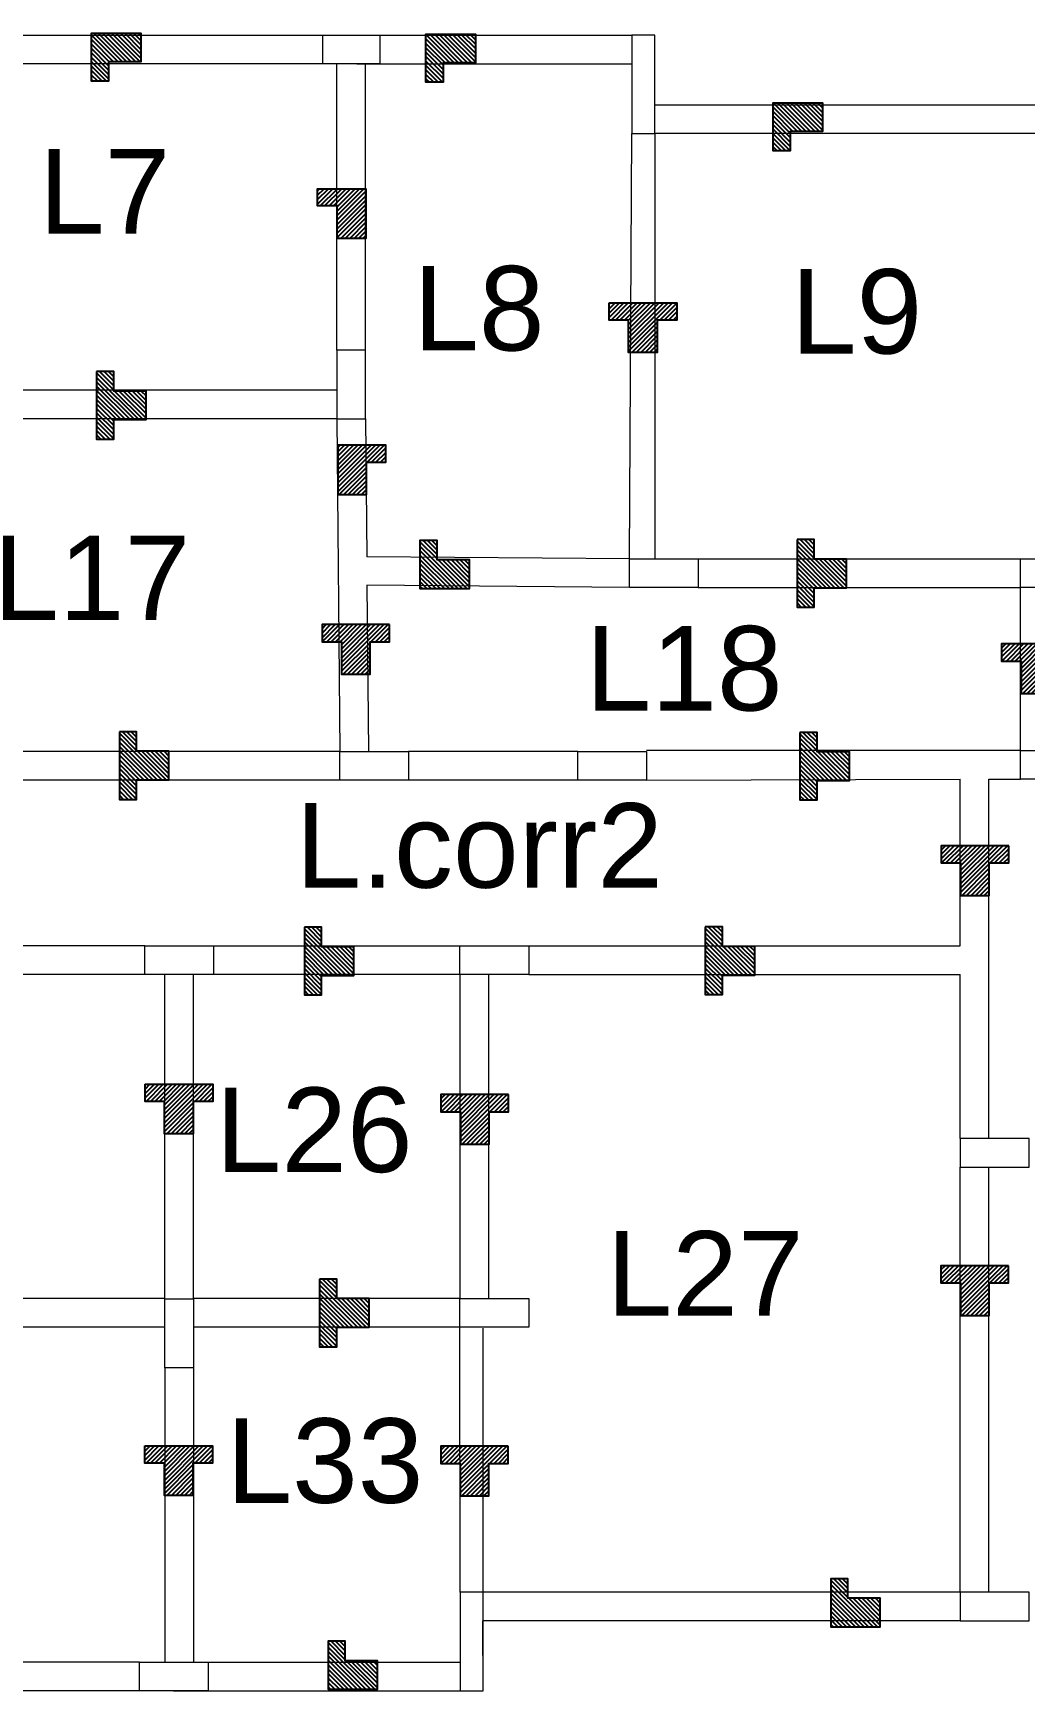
# Model space of a CAD drawing. Header units: millimetres. Extents: x 2878 to 6301, y 540 to 1980.
# Drawn here: x 2935.24 to 2943.89, y 726.73 to 741.2 of the extents above; entities that cross this region are included whole.
import ezdxf

# ---------------------------------------------------------------- set-up
doc = ezdxf.new("R2010")
doc.units = ezdxf.units.MM
doc.header["$LTSCALE"] = 4
for name, color, linetype, lineweight in [('ALVENARIA', 4, 'Continuous', 20), ('COTAS', 35, 'Continuous', 5), ('PILAR', 1, 'Continuous', 5)]:
    doc.layers.add(name, color=color, linetype=linetype, lineweight=lineweight)
doc.layers.add('ARM.CORTE', color=3, linetype='Continuous')
doc.styles.get("Standard").update_dxf_attribs({"font": 'arial.ttf'})

# ---------------------------------------------------------------- blocks, each defined once
blk = doc.blocks.new('PILAR')
at = {"layer": 'PILAR', "ltscale": 0.01}
blk.add_lwpolyline([(-0.15, 0), (0.1, 0), (0.1, -0.6), (-0.15, -0.6)], close=True, dxfattribs=at)

msp = doc.modelspace()

# ---------------------------------------------------------------- hatches: boundary and pattern name
at = {"layer": 'ARM.CORTE'}
h = msp.add_hatch(dxfattribs=at)
h.set_pattern_fill('ANSI31', color=256, scale=0.0086, angle=-90)
h.set_pattern_definition([(315, (2199.242003, 3647.19904), (0.01930755066, 0.01930755066), [])])
h.paths.add_polyline_path([(2935.749, 741.198), (2936.181, 741.198), (2936.181, 740.948), (2935.899, 740.948), (2935.899, 740.778), (2935.749, 740.778)])
h = msp.add_hatch(dxfattribs=at)
h.set_pattern_fill('ANSI31', color=256, scale=0.0086, angle=-90)
h.set_pattern_definition([(315, (2189.432843, 3647.190493), (0.01930755066, 0.01930755066), [])])
h.paths.add_polyline_path([(2938.668, 741.19), (2939.1, 741.19), (2939.1, 740.94), (2938.818, 740.94), (2938.818, 740.77), (2938.668, 740.77)])
h = msp.add_hatch(dxfattribs=at)
h.set_pattern_fill('ANSI31', color=256, scale=0.0086, angle=-90)
h.set_pattern_definition([(315, (2186.403557, 3646.591146), (0.01930755066, 0.01930755066), [])])
h.paths.add_polyline_path([(2941.697, 740.59), (2942.129, 740.59), (2942.129, 740.34), (2941.847, 740.34), (2941.847, 740.17), (2941.697, 740.17)])
h = msp.add_hatch(dxfattribs=at)
h.set_pattern_fill('ANSI31', color=256, scale=0.0086)
h.set_pattern_definition([(45, (32.142297, 3.329414), (-0.01930755066, 0.01930755066), [])])
h.paths.add_polyline_path([(2938.143, 739.84), (2938.143, 739.407), (2937.893, 739.407), (2937.893, 739.69), (2937.723, 739.69), (2937.723, 739.84)])
h = msp.add_hatch(dxfattribs=at)
h.set_pattern_fill('ANSI31', color=256, scale=0.0086)
h.set_pattern_definition([(45, (17.92283, 2.333787), (-0.01930755066, 0.01930755066), [])])
h.paths.add_polyline_path([(2940.267, 738.844), (2940.267, 738.694), (2940.437, 738.694), (2940.437, 738.412), (2940.687, 738.412), (2940.687, 738.694), (2940.857, 738.694), (2940.857, 738.844)])
h = msp.add_hatch(dxfattribs=at)
h.set_pattern_fill('ANSI31', color=256, scale=0.0086, angle=90)
h.set_pattern_definition([(135, (3672.303976, -2168.175974), (-0.01930755066, -0.01930755066), [])])
h.paths.add_polyline_path([(2935.794, 737.655), (2935.944, 737.655), (2935.944, 737.825), (2936.226, 737.825), (2936.226, 738.075), (2935.944, 738.075), (2935.944, 738.245), (2935.794, 738.245)])
h = msp.add_hatch(dxfattribs=at)
h.set_pattern_fill('ANSI31', color=256, scale=0.0086)
h.set_pattern_definition([(45, (31.89668, 1.093258), (-0.01930755066, 0.01930755066), [])])
h.paths.add_polyline_path([(2937.898, 737.603), (2937.898, 737.171), (2938.148, 737.171), (2938.148, 737.453), (2938.318, 737.453), (2938.318, 737.603)])
h = msp.add_hatch(dxfattribs=at)
h.set_pattern_fill('ANSI31', color=256, scale=0.0086, angle=90)
h.set_pattern_definition([(135, (3675.126487, -2169.649966), (-0.01930755066, -0.01930755066), [])])
h.paths.add_polyline_path([(2938.616, 736.351), (2939.049, 736.351), (2939.049, 736.601), (2938.766, 736.601), (2938.766, 736.771), (2938.616, 736.771)])
h = msp.add_hatch(dxfattribs=at)
h.set_pattern_fill('ANSI31', color=256, scale=0.0086, angle=90)
h.set_pattern_definition([(135, (3678.416726, -2169.642567), (-0.01930755066, -0.01930755066), [])])
h.paths.add_polyline_path([(2941.907, 736.188), (2942.057, 736.188), (2942.057, 736.358), (2942.339, 736.358), (2942.339, 736.608), (2942.057, 736.608), (2942.057, 736.778), (2941.907, 736.778)])
h = msp.add_hatch(dxfattribs=at)
h.set_pattern_fill('ANSI31', color=256, scale=0.0086)
h.set_pattern_definition([(45, (31.929794, -0.474346), (-0.01930755066, 0.01930755066), [])])
h.paths.add_polyline_path([(2937.761, 736.036), (2937.761, 735.886), (2937.931, 735.886), (2937.931, 735.604), (2938.181, 735.604), (2938.181, 735.886), (2938.351, 735.886), (2938.351, 736.036)])
h = msp.add_hatch(dxfattribs=at)
h.set_pattern_fill('ANSI31', color=256, scale=0.0086)
h.set_pattern_definition([(45, (37.860928, -0.64198), (-0.01930755066, 0.01930755066), [])])
h.paths.add_polyline_path([(2943.692, 735.868), (2943.692, 735.718), (2943.862, 735.718), (2943.862, 735.436), (2944.112, 735.436), (2944.112, 735.718), (2944.282, 735.718), (2944.282, 735.868)])
h = msp.add_hatch(dxfattribs=at)
h.set_pattern_fill('ANSI31', color=256, scale=0.0086, angle=90)
h.set_pattern_definition([(135, (3672.50323, -2171.320052), (-0.01930755066, -0.01930755066), [])])
h.paths.add_polyline_path([(2935.993, 734.511), (2936.143, 734.511), (2936.143, 734.681), (2936.425, 734.681), (2936.425, 734.931), (2936.143, 734.931), (2936.143, 735.101), (2935.993, 735.101)])
h = msp.add_hatch(dxfattribs=at)
h.set_pattern_fill('ANSI31', color=256, scale=0.0086, angle=90)
h.set_pattern_definition([(135, (3678.44102, -2171.32488), (-0.01930755066, -0.01930755066), [])])
h.paths.add_polyline_path([(2941.931, 734.506), (2942.081, 734.506), (2942.081, 734.676), (2942.363, 734.676), (2942.363, 734.926), (2942.081, 734.926), (2942.081, 735.096), (2941.931, 735.096)])
h = msp.add_hatch(dxfattribs=at)
h.set_pattern_fill('ANSI31', color=256, scale=0.0086)
h.set_pattern_definition([(45, (37.333206, -2.404452), (-0.01930755066, 0.01930755066), [])])
h.paths.add_polyline_path([(2943.164, 734.106), (2943.164, 733.956), (2943.334, 733.956), (2943.334, 733.673), (2943.584, 733.673), (2943.584, 733.956), (2943.754, 733.956), (2943.754, 734.106)])
h = msp.add_hatch(dxfattribs=at)
h.set_pattern_fill('ANSI31', color=256, scale=0.0086, angle=90)
h.set_pattern_definition([(135, (3674.117495, -2173.026342), (-0.01930755066, -0.01930755066), [])])
h.paths.add_polyline_path([(2937.607, 732.805), (2937.757, 732.805), (2937.757, 732.975), (2938.04, 732.975), (2938.04, 733.225), (2937.757, 733.225), (2937.757, 733.395), (2937.607, 733.395)])
h = msp.add_hatch(dxfattribs=at)
h.set_pattern_fill('ANSI31', color=256, scale=0.0086, angle=90)
h.set_pattern_definition([(135, (3677.615183, -2173.022826), (-0.01930755066, -0.01930755066), [])])
h.paths.add_polyline_path([(2941.105, 732.808), (2941.255, 732.808), (2941.255, 732.978), (2941.537, 732.978), (2941.537, 733.228), (2941.255, 733.228), (2941.255, 733.398), (2941.105, 733.398)])
h = msp.add_hatch(dxfattribs=at)
h.set_pattern_fill('ANSI31', color=256, scale=0.0086)
h.set_pattern_definition([(45, (21.973295, -4.48517), (-0.01930755066, 0.01930755066), [])])
h.paths.add_polyline_path([(2936.217, 732.025), (2936.217, 731.875), (2936.387, 731.875), (2936.387, 731.593), (2936.637, 731.593), (2936.637, 731.875), (2936.807, 731.875), (2936.807, 732.025)])
h = msp.add_hatch(dxfattribs=at)
h.set_pattern_fill('ANSI31', color=256, scale=0.0086)
h.set_pattern_definition([(45, (32.96831, -4.576065), (-0.01930755066, 0.01930755066), [])])
h.paths.add_polyline_path([(2938.799, 731.934), (2938.799, 731.784), (2938.969, 731.784), (2938.969, 731.502), (2939.219, 731.502), (2939.219, 731.784), (2939.389, 731.784), (2939.389, 731.934)])
h = msp.add_hatch(dxfattribs=at)
h.set_pattern_fill('ANSI31', color=256, scale=0.0086, angle=90)
h.set_pattern_definition([(135, (3674.249624, -2176.097284), (-0.01930755066, -0.01930755066), [])])
h.paths.add_polyline_path([(2937.739, 729.734), (2937.889, 729.734), (2937.889, 729.904), (2938.172, 729.904), (2938.172, 730.154), (2937.889, 730.154), (2937.889, 730.324), (2937.739, 730.324)])
h = msp.add_hatch(dxfattribs=at)
h.set_pattern_fill('ANSI31', color=256, scale=0.0086)
h.set_pattern_definition([(45, (37.330702, -6.069596), (-0.01930755066, 0.01930755066), [])])
h.paths.add_polyline_path([(2943.162, 730.441), (2943.162, 730.291), (2943.332, 730.291), (2943.332, 730.008), (2943.582, 730.008), (2943.582, 730.291), (2943.752, 730.291), (2943.752, 730.441)])
h = msp.add_hatch(dxfattribs=at)
h.set_pattern_fill('ANSI31', color=256, scale=0.0086)
h.set_pattern_definition([(45, (21.97456, -7.642002), (-0.01930755066, 0.01930755066), [])])
h.paths.add_polyline_path([(2936.215, 728.868), (2936.215, 728.718), (2936.385, 728.718), (2936.385, 728.436), (2936.635, 728.436), (2936.635, 728.718), (2936.805, 728.718), (2936.805, 728.868)])
h = msp.add_hatch(dxfattribs=at)
h.set_pattern_fill('ANSI31', color=256, scale=0.0086)
h.set_pattern_definition([(45, (32.965695, -7.6437), (-0.01930755066, 0.01930755066), [])])
h.paths.add_polyline_path([(2938.797, 728.866), (2938.797, 728.716), (2938.967, 728.716), (2938.967, 728.434), (2939.217, 728.434), (2939.217, 728.716), (2939.387, 728.716), (2939.387, 728.866)])
h = msp.add_hatch(dxfattribs=at)
h.set_pattern_fill('ANSI31', color=256, scale=0.0086, angle=90)
h.set_pattern_definition([(135, (3678.711374, -2178.712095), (-0.01930755066, -0.01930755066), [])])
h.paths.add_polyline_path([(2942.201, 727.289), (2942.633, 727.289), (2942.633, 727.539), (2942.351, 727.539), (2942.351, 727.709), (2942.201, 727.709)])
h = msp.add_hatch(dxfattribs=at)
h.set_pattern_fill('ANSI31', color=256, scale=0.0086, angle=90)
h.set_pattern_definition([(135, (3674.323792, -2179.256652), (-0.01930755066, -0.01930755066), [])])
h.paths.add_polyline_path([(2937.814, 726.744), (2938.246, 726.744), (2938.246, 726.994), (2937.964, 726.994), (2937.964, 727.164), (2937.814, 727.164)])

# ---------------------------------------------------------------- linework, layer by layer
at = {"layer": 'ALVENARIA'}
for p, q in [((2933.956, 741.181), (2937.767, 741.181)), ((2937.966, 741.181), (2937.966, 741.181)), ((2937.966, 741.181), (2938.266, 741.181)), ((2938.267, 741.181), (2940.466, 741.181)), ((2937.767, 740.931), (2933.956, 740.931)), ((2937.891, 738.431), (2937.891, 740.931)), ((2938.066, 740.931), (2938.266, 740.931)), ((2938.141, 738.431), (2938.141, 740.931)), ((2938.267, 740.931), (2940.466, 740.931)), ((2944.056, 740.571), (2940.666, 740.571)), ((2940.444, 736.611), (2940.466, 740.321)), ((2940.666, 740.321), (2940.666, 736.611)), ((2944.056, 740.321), (2940.666, 740.321)), ((2937.891, 738.081), (2933.955, 738.081)), ((2937.891, 737.831), (2933.955, 737.831)), ((2937.891, 737.831), (2937.916, 734.93)), ((2938.141, 737.833), (2938.151, 736.629)), ((2940.446, 736.611), (2938.151, 736.629)), ((2941.044, 736.611), (2943.857, 736.611)), ((2938.153, 736.379), (2938.166, 734.932)), ((2940.444, 736.361), (2938.153, 736.379)), ((2941.044, 736.361), (2943.857, 736.361)), ((2943.856, 734.937), (2943.856, 736.361)), ((2937.916, 734.93), (2933.955, 734.93)), ((2939.994, 734.93), (2938.516, 734.93)), ((2943.856, 734.937), (2940.594, 734.937)), ((2937.916, 734.68), (2933.955, 734.68)), ((2939.994, 734.68), (2938.516, 734.68)), ((2940.594, 734.68), (2943.331, 734.686)), ((2943.331, 733.232), (2943.331, 734.686)), ((2943.581, 734.686), (2943.856, 734.687)), ((2943.581, 731.551), (2943.581, 734.686)), ((2936.215, 733.232), (2933.955, 733.232)), ((2936.815, 733.232), (2938.965, 733.232)), ((2939.565, 733.232), (2943.331, 733.232)), ((2936.215, 732.982), (2932.681, 732.981)), ((2936.39, 730.156), (2936.39, 732.982)), ((2936.64, 730.156), (2936.64, 732.982)), ((2938.965, 732.982), (2936.815, 732.982)), ((2938.965, 732.982), (2938.965, 730.156)), ((2939.215, 732.982), (2939.215, 730.156)), ((2939.565, 732.982), (2943.331, 732.982)), ((2943.331, 731.551), (2943.331, 732.982)), ((2943.331, 727.591), (2943.331, 731.301)), ((2943.581, 727.591), (2943.581, 731.301)), ((2936.39, 730.156), (2932.455, 730.156)), ((2938.965, 730.156), (2936.64, 730.156)), ((2936.39, 729.906), (2932.455, 729.906)), ((2938.965, 729.906), (2936.64, 729.906)), ((2938.966, 727.591), (2938.965, 729.906)), ((2939.166, 727.591), (2939.166, 729.897)), ((2936.39, 729.551), (2936.39, 726.981)), ((2936.64, 729.551), (2936.64, 726.981)), ((2943.331, 727.591), (2939.166, 727.591)), ((2939.166, 726.731), (2939.165, 727.341)), ((2943.331, 727.341), (2939.165, 727.341)), ((2936.167, 726.981), (2932.455, 726.981)), ((2936.566, 726.981), (2936.766, 726.981)), ((2936.766, 726.981), (2938.964, 726.981)), ((2936.167, 726.731), (2932.455, 726.731)), ((2936.466, 726.731), (2936.766, 726.731)), ((2936.64, 726.731), (2936.64, 726.731)), ((2936.64, 726.731), (2936.64, 726.731)), ((2936.766, 726.731), (2938.966, 726.731))]:
    msp.add_line(p, q, dxfattribs=at)
at = {"layer": 'ALVENARIA', "ltscale": 0.03}
msp.add_line((2943.706, 731.301), (2943.706, 731.301), dxfattribs=at)
at = {"layer": 'ARM.CORTE'}
for points in [[(2935.899, 741.198), (2936.181, 741.198), (2936.181, 740.948), (2935.899, 740.948), (2935.899, 740.778), (2935.749, 740.778), (2935.749, 741.198)], [(2938.818, 741.19), (2939.1, 741.19), (2939.1, 740.94), (2938.818, 740.94), (2938.818, 740.77), (2938.668, 740.77), (2938.668, 741.19)], [(2941.847, 740.59), (2942.129, 740.59), (2942.129, 740.34), (2941.847, 740.34), (2941.847, 740.17), (2941.697, 740.17), (2941.697, 740.59)], [(2938.143, 739.69), (2938.143, 739.407), (2937.893, 739.407), (2937.893, 739.69), (2937.723, 739.69), (2937.723, 739.84), (2938.143, 739.84)], [(2940.267, 738.844), (2940.857, 738.844), (2940.857, 738.694), (2940.687, 738.694), (2940.687, 738.412), (2940.437, 738.412), (2940.437, 738.694), (2940.267, 738.694)], [(2935.794, 738.245), (2935.794, 737.655), (2935.944, 737.655), (2935.944, 737.825), (2936.226, 737.825), (2936.226, 738.075), (2935.944, 738.075), (2935.944, 738.245)], [(2937.898, 737.453), (2937.898, 737.171), (2938.148, 737.171), (2938.148, 737.453), (2938.318, 737.453), (2938.318, 737.603), (2937.898, 737.603)], [(2938.766, 736.351), (2939.049, 736.351), (2939.049, 736.601), (2938.766, 736.601), (2938.766, 736.771), (2938.616, 736.771), (2938.616, 736.351)], [(2941.907, 736.778), (2941.907, 736.188), (2942.057, 736.188), (2942.057, 736.358), (2942.339, 736.358), (2942.339, 736.608), (2942.057, 736.608), (2942.057, 736.778)], [(2938.351, 736.036), (2937.761, 736.036), (2937.761, 735.886), (2937.931, 735.886), (2937.931, 735.604), (2938.181, 735.604), (2938.181, 735.886), (2938.351, 735.886)], [(2944.282, 735.868), (2943.692, 735.868), (2943.692, 735.718), (2943.862, 735.718), (2943.862, 735.436), (2944.112, 735.436), (2944.112, 735.718), (2944.282, 735.718)], [(2935.993, 735.101), (2935.993, 734.511), (2936.143, 734.511), (2936.143, 734.681), (2936.425, 734.681), (2936.425, 734.931), (2936.143, 734.931), (2936.143, 735.101)], [(2941.931, 735.096), (2941.931, 734.506), (2942.081, 734.506), (2942.081, 734.676), (2942.363, 734.676), (2942.363, 734.926), (2942.081, 734.926), (2942.081, 735.096)], [(2943.754, 734.106), (2943.164, 734.106), (2943.164, 733.956), (2943.334, 733.956), (2943.334, 733.673), (2943.584, 733.673), (2943.584, 733.956), (2943.754, 733.956)], [(2937.607, 733.395), (2937.607, 732.805), (2937.757, 732.805), (2937.757, 732.975), (2938.04, 732.975), (2938.04, 733.225), (2937.757, 733.225), (2937.757, 733.395)], [(2941.105, 733.398), (2941.105, 732.808), (2941.255, 732.808), (2941.255, 732.978), (2941.537, 732.978), (2941.537, 733.228), (2941.255, 733.228), (2941.255, 733.398)], [(2936.217, 732.025), (2936.807, 732.025), (2936.807, 731.875), (2936.637, 731.875), (2936.637, 731.593), (2936.387, 731.593), (2936.387, 731.875), (2936.217, 731.875)], [(2939.389, 731.934), (2938.799, 731.934), (2938.799, 731.784), (2938.969, 731.784), (2938.969, 731.502), (2939.219, 731.502), (2939.219, 731.784), (2939.389, 731.784)], [(2937.739, 730.324), (2937.739, 729.734), (2937.889, 729.734), (2937.889, 729.904), (2938.172, 729.904), (2938.172, 730.154), (2937.889, 730.154), (2937.889, 730.324)], [(2943.752, 730.441), (2943.162, 730.441), (2943.162, 730.291), (2943.332, 730.291), (2943.332, 730.008), (2943.582, 730.008), (2943.582, 730.291), (2943.752, 730.291)], [(2936.215, 728.868), (2936.805, 728.868), (2936.805, 728.718), (2936.635, 728.718), (2936.635, 728.436), (2936.385, 728.436), (2936.385, 728.718), (2936.215, 728.718)], [(2939.387, 728.866), (2938.797, 728.866), (2938.797, 728.716), (2938.967, 728.716), (2938.967, 728.434), (2939.217, 728.434), (2939.217, 728.716), (2939.387, 728.716)], [(2942.351, 727.289), (2942.633, 727.289), (2942.633, 727.539), (2942.351, 727.539), (2942.351, 727.709), (2942.201, 727.709), (2942.201, 727.289)], [(2937.964, 726.744), (2938.246, 726.744), (2938.246, 726.994), (2937.964, 726.994), (2937.964, 727.164), (2937.814, 727.164), (2937.814, 726.744)]]:
    msp.add_lwpolyline(points, close=True, dxfattribs=at)
at = {"layer": 'PILAR', "color": 1, "ltscale": 0.01}
for points in [[(2937.767, 740.931), (2937.767, 741.181), (2938.267, 741.181), (2938.267, 740.931)], [(2940.666, 741.181), (2940.466, 741.181), (2940.466, 740.321), (2940.666, 740.321)], [(2939.166, 727.591), (2938.966, 727.591), (2938.966, 726.731), (2939.166, 726.731)]]:
    msp.add_lwpolyline(points, close=True, dxfattribs=at)
at = {"layer": 'PILAR', "ltscale": 0.01}
msp.add_lwpolyline([(2939.565, 730.156), (2939.565, 729.906), (2938.965, 729.906), (2938.965, 730.156)], close=True, dxfattribs=at)

# ---------------------------------------------------------------- block references
at = {"layer": 'COTAS', "xscale": -1}
for p, rotation in [((2938.041, 737.831), 180), ((2943.331, 731.401), 90), ((2943.331, 727.441), 90)]:
    msp.add_blockref('PILAR', p, dxfattribs=dict(at, rotation=rotation))
at = {"layer": 'COTAS'}
for p, rotation in [((2941.044, 736.461), 270), ((2944.457, 736.461), 270), ((2938.516, 734.78), 270), ((2940.594, 734.78), 270), ((2944.456, 734.787), 270), ((2936.815, 733.082), 270), ((2939.565, 733.082), 270), ((2936.49, 729.551), 180), ((2936.167, 726.881), 90.00000000000001)]:
    msp.add_blockref('PILAR', p, dxfattribs=dict(at, rotation=rotation))

# ---------------------------------------------------------------- texts
at = {"layer": 'COTAS', "char_height": 0.7375, "attachment_point": 1}
for s, insert in [('L7', (2935.29, 740.187)), ('L8', (2938.557, 739.166)), ('L9', (2941.853, 739.139)), ('L17', (2934.892, 736.813)), ('L18', (2940.062, 736.024)), ('L.corr2', (2937.53, 734.478)), ('L26', (2936.833, 731.996)), ('L27', (2940.244, 730.743)), ('L33', (2936.927, 729.109))]:
    msp.add_mtext_dynamic_manual_height_columns(s, width=2.5, gutter_width=12.5, heights=[1.872], dxfattribs=dict(at, insert=insert))

doc.saveas('drawing.dxf')
